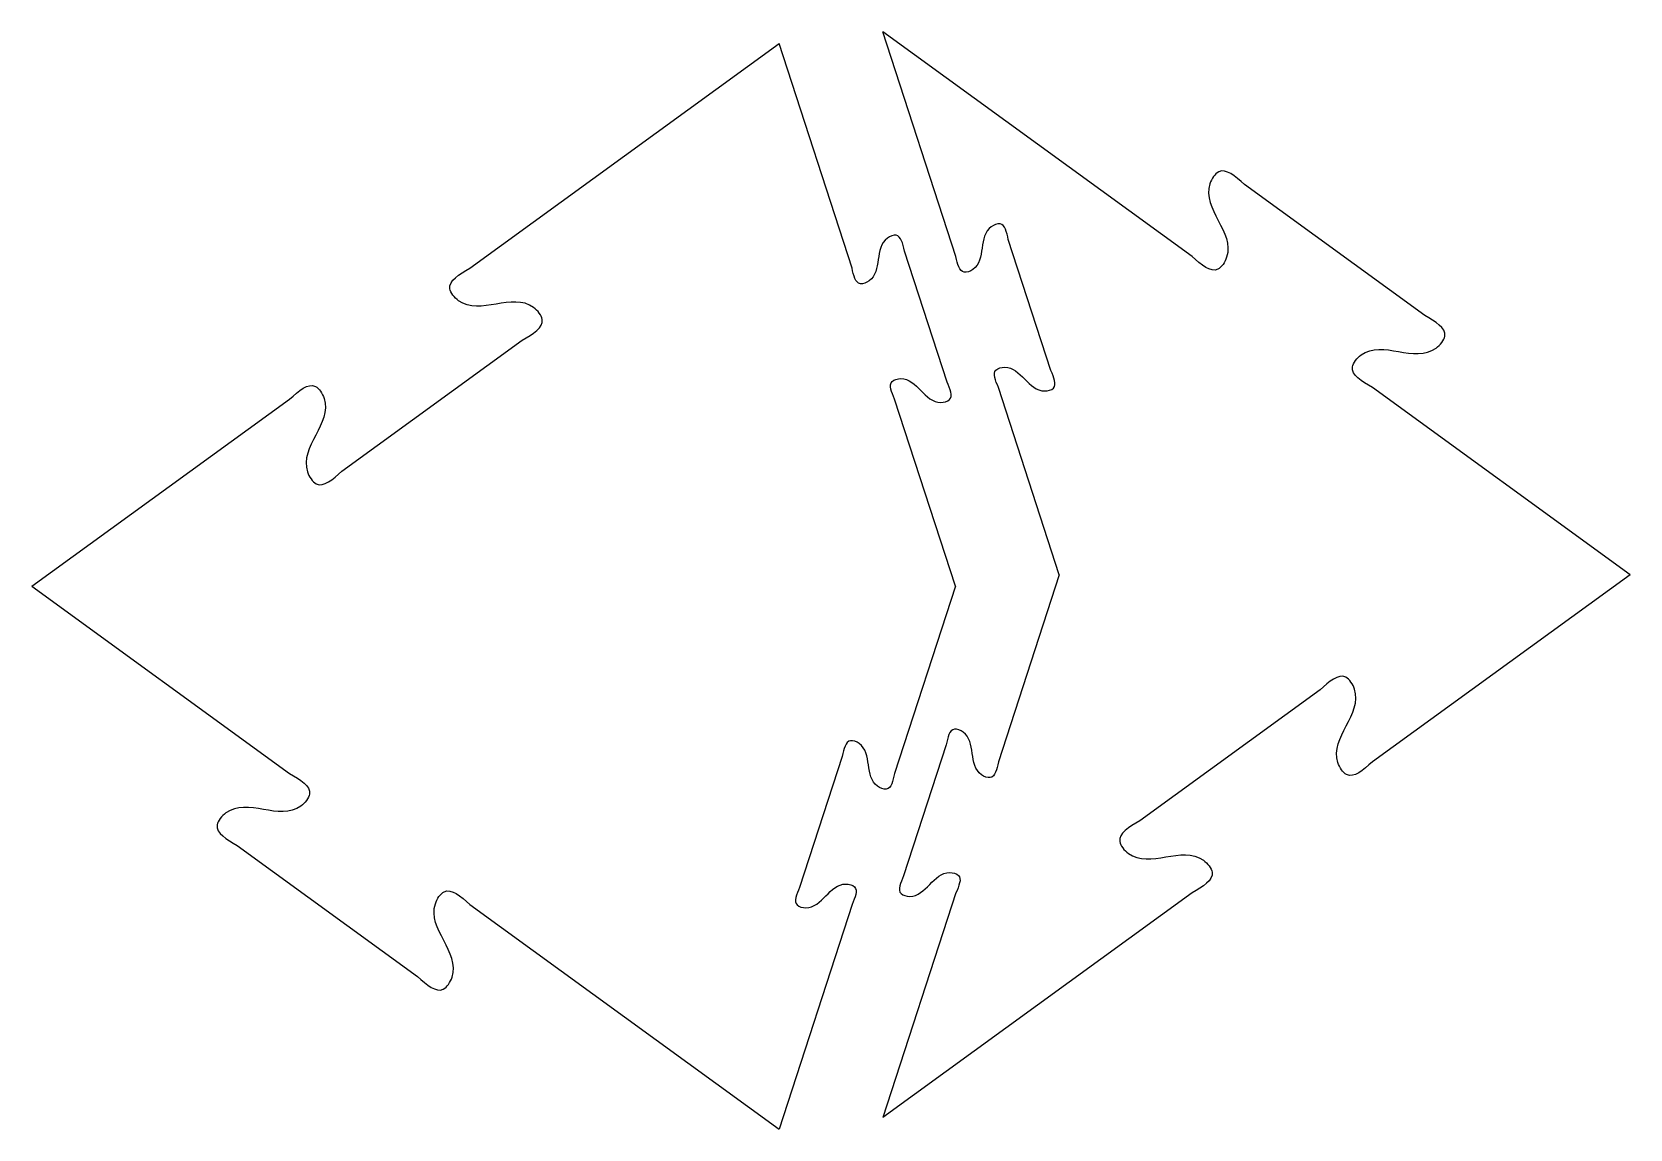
# Model space of a CAD drawing. Extents: x -57 to 75, y 188 to 279.
import ezdxf

# ---------------------------------------------------------------- set-up
doc = ezdxf.new("R2010")
doc.units = 0
doc.layers.add('Layer_1', color=7, linetype='CONTINUOUS')

msp = doc.modelspace()

# ---------------------------------------------------------------- linework, layer by layer
at = {"layer": 'Layer_1', "color": 7}
for points in [[(19.379342, 260.479032), (13.315635, 279.141214)], [(39.001922, 260.479032), (13.315635, 279.141214)], [(-21.002701, 259.525405), (4.683585, 278.187587)], [(10.747298, 259.525405), (4.683585, 278.187587)], [(58.340098, 255.586227), (43.356437, 266.472499)], [(27.271016, 251.007626), (23.733855, 261.893899)], [(18.638967, 250.053999), (15.101805, 260.940272)], [(-31.631866, 242.645666), (-16.648194, 253.531939)], [(-57.391614, 233.087315), (-35.986373, 248.639132)], [(19.337552, 233.087315), (14.28446, 248.639132)], [(27.969601, 234.040942), (22.916509, 249.592759)], [(75.390834, 234.040942), (53.985593, 249.592759)], [(27.969601, 234.040942), (22.916509, 218.489123)], [(75.390834, 234.040942), (53.985593, 218.489123)], [(-57.391614, 233.087315), (-35.986373, 217.535496)], [(19.337552, 233.087315), (14.28446, 217.535496)], [(49.631086, 224.482591), (34.647414, 213.596316)], [(18.561999, 219.90399), (15.024838, 209.01772)], [(9.929955, 218.950363), (6.392783, 208.064093)], [(-40.340877, 211.54203), (-25.357216, 200.655759)], [(19.379342, 207.602852), (13.315635, 188.940668)], [(39.001922, 207.602852), (13.315635, 188.940668)], [(-21.002701, 206.649225), (4.683585, 187.987041)], [(10.747298, 206.649225), (4.683585, 187.987041)]]:
    msp.add_lwpolyline(points, dxfattribs=at)
at = {"layer": 'Layer_1', "color": 1}
for points, knots in [([(43.35618, 266.472508), (42.588701, 267.151588), (41.42433, 268.181846), (39.932286, 265.86585), (41.178881, 263.475822), (42.425702, 261.085829), (40.933607, 258.769808), (39.769189, 259.800072), (39.001668, 260.479167)], [0, 0, 0, 0, 2.387576, 3.622281, 6.747338, 9.87242, 11.107126, 13.494807, 13.494807, 13.494807, 13.494807]), ([(23.733622, 261.894158), (23.596574, 262.512457), (23.388646, 263.450531), (21.801346, 262.834476), (21.556304, 261.18667), (21.31154, 259.538722), (19.724148, 258.922673), (19.516186, 259.860806), (19.379109, 260.479167)], [0, 0, 0, 0, 1.475498, 2.238605, 4.169989, 6.101435, 6.864542, 8.340199, 8.340199, 8.340199, 8.340199]), ([(15.101573, 260.940531), (14.964524, 261.55883), (14.756596, 262.496904), (13.169297, 261.880849), (12.924255, 260.233043), (12.679491, 258.585095), (11.092099, 257.969046), (10.884136, 258.907179), (10.74706, 259.52554)], [0, 0, 0, 0, 1.475498, 2.238605, 4.169989, 6.101435, 6.864542, 8.340199, 8.340199, 8.340199, 8.340199]), ([(-16.648427, 253.532198), (-15.765391, 254.052253), (-14.425706, 254.841247), (-16.167368, 256.975943), (-18.825632, 256.528915), (-21.483926, 256.081702), (-23.225528, 258.216368), (-21.885923, 259.005436), (-21.002939, 259.52554)], [0, 0, 0, 0, 2.387582, 3.622288, 6.747436, 9.872457, 11.107163, 13.494748, 13.494748, 13.494748, 13.494748]), ([(53.985551, 249.592886), (53.102506, 250.112981), (51.762824, 250.902026), (53.504479, 253.036761), (56.162766, 252.5895), (58.821098, 252.142535), (60.562637, 254.277292), (59.223032, 255.066382), (58.340063, 255.586492)], [0, 0, 0, 0, 2.387667, 3.622372, 6.74751, 9.872544, 11.107321, 13.494927, 13.494927, 13.494927, 13.494927]), ([(22.916324, 249.592886), (22.66379, 250.17371), (22.280663, 251.054899), (23.926903, 251.489629), (25.093596, 250.300336), (26.260335, 249.111135), (27.906632, 249.545864), (27.523424, 250.427051), (27.270836, 251.007877)], [0, 0, 0, 0, 1.475644, 2.238751, 4.170082, 6.101514, 6.864622, 8.340282, 8.340282, 8.340282, 8.340282]), ([(-35.986558, 248.639259), (-35.219037, 249.318353), (-34.054618, 250.348617), (-32.562524, 248.032597), (-33.809345, 245.642603), (-35.05594, 243.252575), (-33.563896, 240.936579), (-32.399525, 241.966837), (-31.632046, 242.645917)], [0, 0, 0, 0, 2.387681, 3.622387, 6.747469, 9.872526, 11.107232, 13.494807, 13.494807, 13.494807, 13.494807]), ([(14.284275, 248.639259), (14.031741, 249.220083), (13.648614, 250.101272), (15.294854, 250.536002), (16.461547, 249.346709), (17.628286, 248.157508), (19.274583, 248.592237), (18.891375, 249.473424), (18.638787, 250.05425)], [0, 0, 0, 0, 1.475644, 2.238751, 4.170082, 6.101514, 6.864622, 8.340282, 8.340282, 8.340282, 8.340282]), ([(53.985551, 218.489263), (53.218029, 217.810169), (52.053611, 216.779904), (50.561516, 219.095925), (51.808337, 221.485918), (53.054932, 223.875946), (51.562888, 226.191942), (50.398517, 225.161685), (49.631038, 224.482605)], [0, 0, 0, 0, 2.387681, 3.622387, 6.747469, 9.872526, 11.107232, 13.494807, 13.494807, 13.494807, 13.494807]), ([(22.916324, 218.489263), (22.77929, 217.870905), (22.571389, 216.932763), (20.984004, 217.548842), (20.739055, 219.196657), (20.494215, 220.84464), (18.906821, 221.460459), (18.698877, 220.522347), (18.561812, 219.90399)], [0, 0, 0, 0, 1.475602, 2.238709, 4.170201, 6.101512, 6.864592, 8.340275, 8.340275, 8.340275, 8.340275]), ([(14.284275, 217.535636), (14.147241, 216.917278), (13.93934, 215.979136), (12.351955, 216.595215), (12.107006, 218.24303), (11.862166, 219.891013), (10.274771, 220.506832), (10.066828, 219.56872), (9.929762, 218.950363)], [0, 0, 0, 0, 1.475602, 2.238709, 4.170201, 6.101512, 6.864592, 8.340275, 8.340275, 8.340275, 8.340275]), ([(-35.986558, 217.535636), (-35.103514, 217.015541), (-33.763831, 216.226495), (-35.505486, 214.09176), (-38.163773, 214.539022), (-40.822105, 214.985987), (-42.563645, 212.85123), (-41.224039, 212.06214), (-40.34107, 211.54203)], [0, 0, 0, 0, 2.387667, 3.622372, 6.74751, 9.872544, 11.107321, 13.494927, 13.494927, 13.494927, 13.494927]), ([(34.647155, 213.596324), (33.764181, 213.07626), (32.424572, 212.287244), (34.166182, 210.152615), (36.82444, 210.599604), (39.48274, 211.046857), (41.224394, 208.912123), (39.884712, 208.123077), (39.001668, 207.602982)], [0, 0, 0, 0, 2.3875, 3.622206, 6.747237, 9.872375, 11.107081, 13.494748, 13.494748, 13.494748, 13.494748]), ([(15.024597, 209.017974), (14.772064, 208.437149), (14.388936, 207.55596), (16.035176, 207.12123), (17.201869, 208.310523), (18.368608, 209.499724), (20.014905, 209.064995), (19.631697, 208.183808), (19.379109, 207.602982)], [0, 0, 0, 0, 1.475644, 2.238751, 4.170082, 6.101514, 6.864622, 8.340282, 8.340282, 8.340282, 8.340282]), ([(-25.357452, 200.656013), (-24.58993, 199.976919), (-23.425512, 198.946655), (-21.933417, 201.262675), (-23.180239, 203.652668), (-24.426834, 206.042697), (-22.93479, 208.358693), (-21.770418, 207.328435), (-21.002939, 206.649355)], [0, 0, 0, 0, 2.387681, 3.622387, 6.747469, 9.872526, 11.107232, 13.494807, 13.494807, 13.494807, 13.494807]), ([(6.392548, 208.064347), (6.140014, 207.483522), (5.756887, 206.602333), (7.403127, 206.167603), (8.56982, 207.356896), (9.736559, 208.546097), (11.382856, 208.111368), (10.999648, 207.230181), (10.74706, 206.649355)], [0, 0, 0, 0, 1.475644, 2.238751, 4.170082, 6.101514, 6.864622, 8.340282, 8.340282, 8.340282, 8.340282])]:
    msp.add_open_spline(points, degree=3, knots=knots, dxfattribs=at)

doc.saveas('drawing.dxf')
